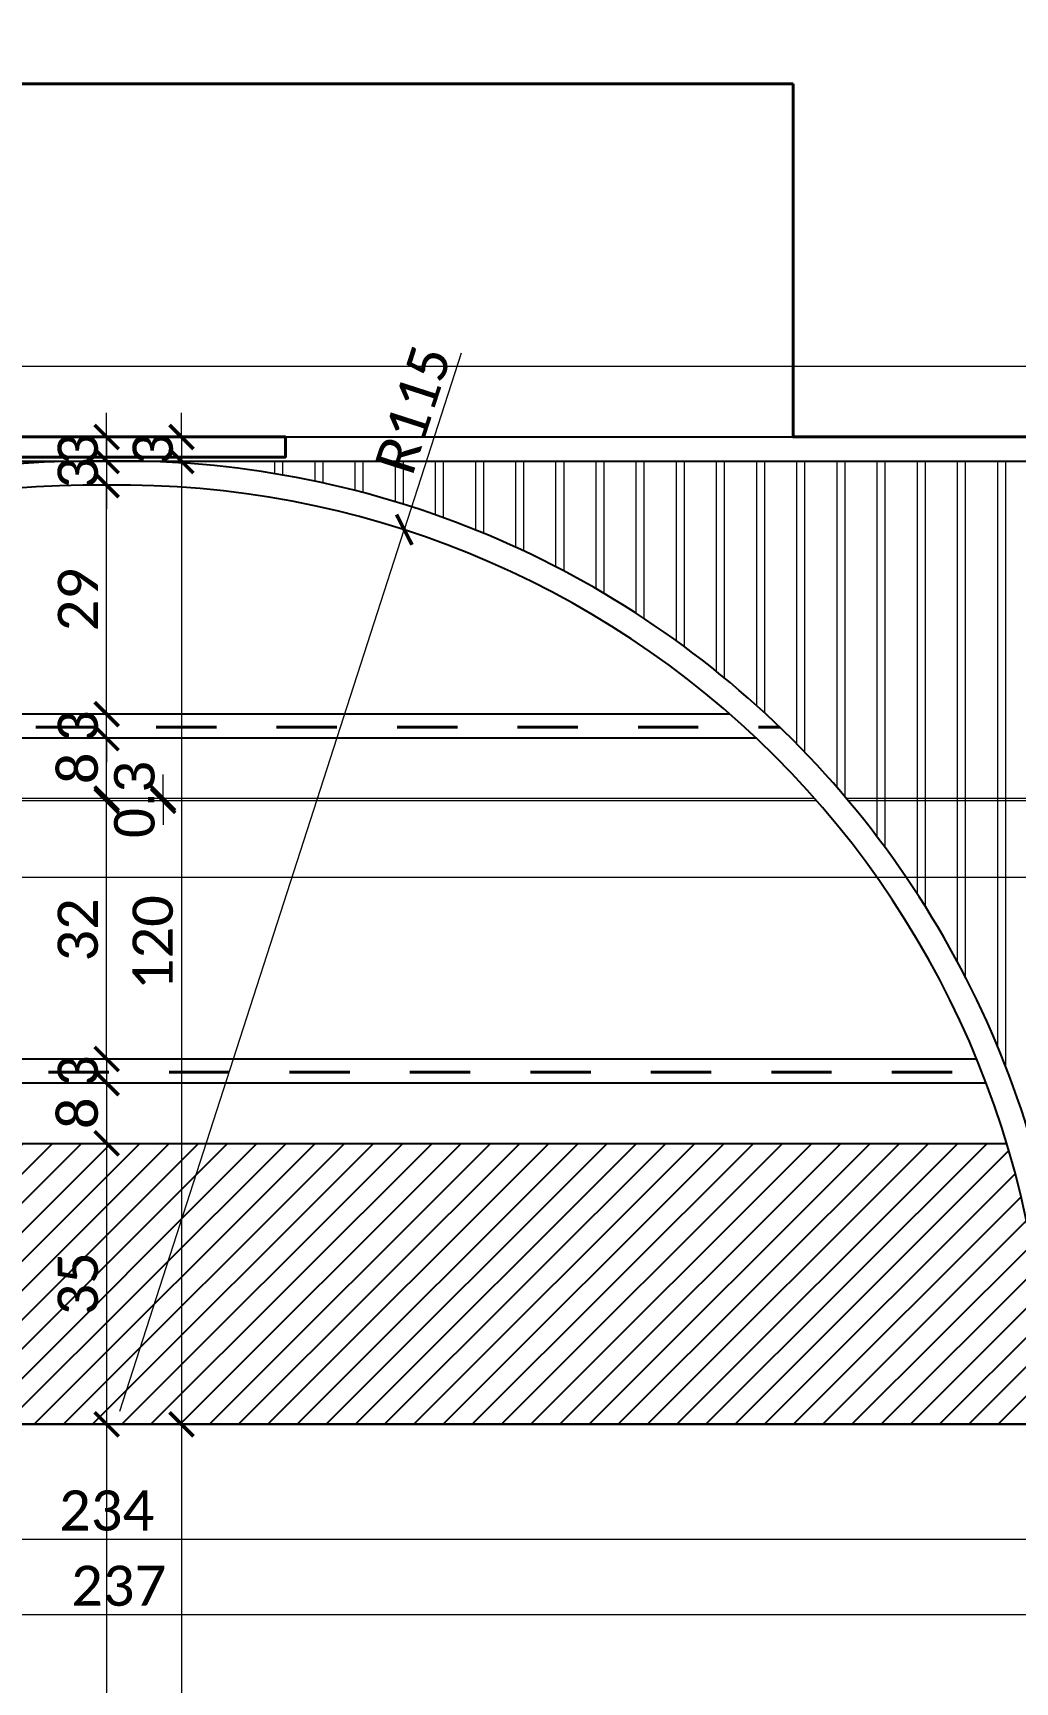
# Model space of a CAD drawing. Header units: centimetres. Extents: x -26724 to 60145, y -23645 to 6771.
# Drawn here: x -2657.8 to -2535.5, y 559.2 to 764.6 of the extents above; entities that cross this region are included whole.
import ezdxf

# ---------------------------------------------------------------- set-up
doc = ezdxf.new("R2010")
doc.units = ezdxf.units.CM
doc.linetypes.add('DALEKOVOD_VN', pattern=[5, 2.5, -2.5])
for name, color, linetype, lineweight in [('2.IZGLED', 7, 'Continuous', 13), ('4.KOTE', 88, 'Continuous', 15), ('zid', 7, 'Continuous', 40)]:
    doc.layers.add(name, color=color, linetype=linetype, lineweight=lineweight)
doc.layers.add('3.IZGLED 2', color=7, linetype='Continuous', lineweight=9, true_color=0x4a4a4a)
doc.styles.get("Standard").update_dxf_attribs({"font": 'calibri.ttf'})
doc.dimstyles.new('ja 1 30 izgledi zidova', dxfattribs={"dimtxt": 5, "dimasz": 3, "dimexe": 5, "dimexo": 5, "dimgap": 1, "dimtad": 1, "dimdec": 0, "dimtxsty": 'Standard', "dimblk": 'ARCHTICK', "dimcen": 2.5, "dimclrd": 256, "dimclrt": 7, "dimadec": 0, "dimazin": 0, "dimtfac": 1, "dimtdec": 0, "dimtix": 1, "dimtmove": 1, "dimatfit": 3, "dimldrblk": 'ARCHTICK', "dimfxl": 5, "dimfxlon": 1, "dimlwd": 0, "dimlwe": 9, "dimarcsym": 0})
doc.dimstyles.new('ja 1 50', dxfattribs={"dimtxt": 10, "dimasz": 5, "dimexe": 5, "dimexo": 5, "dimgap": 1, "dimtad": 1, "dimdec": 0, "dimtxsty": 'Standard', "dimblk": 'ARCHTICK', "dimcen": 2.5, "dimclrd": 256, "dimclrt": 7, "dimadec": 0, "dimazin": 0, "dimtfac": 1, "dimtdec": 0, "dimtix": 1, "dimtmove": 1, "dimatfit": 3, "dimldrblk": 'ARCHTICK', "dimfxl": 10, "dimfxlon": 1, "dimlwd": 0, "dimlwe": 9, "dimarcsym": 0})

# ---------------------------------------------------------------- blocks, each defined once
blk = doc.blocks.new('_ArchTick')
at = {"color": 0, "linetype": 'ByBlock', "const_width": 0.15}
blk.add_lwpolyline([(-0.5, -0.5), (0.5, 0.5)], dxfattribs=at)
blk = doc.blocks.new('*D475')
at = {"layer": '4.KOTE', "color": 0, "lineweight": 9, "transparency": 16777216}
for p, q in [((-2765.65, 718.13), (-2765.65, 728.13)), ((-2202.65, 718.13), (-2202.65, 728.13))]:
    blk.add_line(p, q, dxfattribs=at)
at = {"layer": '4.KOTE', "lineweight": 0, "transparency": 16777216}
blk.add_line((-2765.65, 723.13), (-2202.65, 723.13), dxfattribs=at)
at = {"layer": 'Defpoints', "color": 0, "transparency": 16777216}
for p in [(-2202.65, 723.13), (-2765.65, 711.29), (-2202.65, 711.29)]:
    blk.add_point(p, dxfattribs=at)
at = {"layer": '4.KOTE', "lineweight": 0, "transparency": 16777216, "xscale": 3, "yscale": 3, "zscale": 3, "rotation": 180}
blk.add_blockref('_ArchTick', (-2765.65, 723.13), dxfattribs=at)
at = {"layer": '4.KOTE', "lineweight": 0, "transparency": 16777216, "xscale": 3, "yscale": 3, "zscale": 3}
blk.add_blockref('_ArchTick', (-2202.65, 723.13), dxfattribs=at)
at = {"layer": '4.KOTE', "color": 7, "transparency": 16777216, "insert": (-2484.15, 726.69), "char_height": 5, "attachment_point": 5}
blk.add_mtext('563', dxfattribs=at)
blk = doc.blocks.new('*D477')
at = {"layer": '4.KOTE', "lineweight": 0, "transparency": 16777216}
for p, q in [((-2648.65, 714.29), (-2648.65, 717.29)), ((-2648.65, 714.29), (-2648.65, 711.29)), ((-2648.65, 711.29), (-2648.65, 708.29))]:
    blk.add_line(p, q, dxfattribs=at)
at = {"layer": '4.KOTE', "color": 0, "lineweight": 9, "transparency": 16777216}
for p, q in [((-2644.25, 714.29), (-2653.65, 714.29)), ((-2643.65, 711.29), (-2653.65, 711.29))]:
    blk.add_line(p, q, dxfattribs=at)
at = {"layer": 'Defpoints', "color": 0, "transparency": 16777216}
for p in [(-2617.83, 714.29, -12.99), (-2648.65, 711.29), (-2616.74, 711.29)]:
    blk.add_point(p, dxfattribs=at)
at = {"layer": '4.KOTE', "lineweight": 0, "transparency": 16777216, "xscale": 3, "yscale": 3, "zscale": 3}
for p, rotation in [((-2648.65, 714.29), 270), ((-2648.65, 711.29), 90)]:
    blk.add_blockref('_ArchTick', p, dxfattribs=dict(at, rotation=rotation))
at = {"layer": '4.KOTE', "color": 7, "transparency": 16777216, "insert": (-2652.22, 712.79), "char_height": 5, "attachment_point": 5, "rotation": 90}
blk.add_mtext('3', dxfattribs=at)
blk = doc.blocks.new('*D478')
at = {"layer": '4.KOTE', "lineweight": 0, "transparency": 16777216}
for p, q in [((-2648.65, 711.29), (-2648.65, 714.29)), ((-2648.65, 711.29), (-2648.65, 708.29)), ((-2648.65, 708.29), (-2648.65, 705.29))]:
    blk.add_line(p, q, dxfattribs=at)
at = {"layer": '4.KOTE', "color": 0, "lineweight": 9, "transparency": 16777216}
for p, q in [((-2643.65, 711.29), (-2653.65, 711.29)), ((-2648.65, 708.29), (-2643.65, 708.29))]:
    blk.add_line(p, q, dxfattribs=at)
at = {"layer": 'Defpoints', "color": 0, "transparency": 16777216}
for p in [(-2616.74, 711.29), (-2648.7, 708.29), (-2648.65, 708.29)]:
    blk.add_point(p, dxfattribs=at)
at = {"layer": '4.KOTE', "lineweight": 0, "transparency": 16777216, "xscale": 3, "yscale": 3, "zscale": 3}
for p, rotation in [((-2648.65, 711.29), 270), ((-2648.65, 708.29), 90)]:
    blk.add_blockref('_ArchTick', p, dxfattribs=dict(at, rotation=rotation))
at = {"layer": '4.KOTE', "color": 7, "transparency": 16777216, "insert": (-2652.22, 709.79), "char_height": 5, "attachment_point": 5, "rotation": 90}
blk.add_mtext('3', dxfattribs=at)
blk = doc.blocks.new('*D479')
at = {"layer": '4.KOTE', "lineweight": 0, "transparency": 16777216}
for p, q in [((-2648.65, 636.79), (-2648.65, 639.79)), ((-2648.65, 636.79), (-2648.65, 633.79)), ((-2648.65, 633.79), (-2648.65, 630.79))]:
    blk.add_line(p, q, dxfattribs=at)
at = {"layer": '4.KOTE', "color": 0, "lineweight": 9, "transparency": 16777216}
for p, q in [((-2648.65, 636.79), (-2653.65, 636.79)), ((-2648.65, 633.79), (-2653.65, 633.79))]:
    blk.add_line(p, q, dxfattribs=at)
at = {"layer": 'Defpoints', "color": 0, "transparency": 16777216}
for p in [(-2646.98, 636.79), (-2648.65, 633.79), (-2646.85, 633.79)]:
    blk.add_point(p, dxfattribs=at)
at = {"layer": '4.KOTE', "lineweight": 0, "transparency": 16777216, "xscale": 3, "yscale": 3, "zscale": 3}
for p, rotation in [((-2648.65, 636.79), 270), ((-2648.65, 633.79), 90)]:
    blk.add_blockref('_ArchTick', p, dxfattribs=dict(at, rotation=rotation))
at = {"layer": '4.KOTE', "color": 7, "transparency": 16777216, "insert": (-2652.22, 635.29), "char_height": 5, "attachment_point": 5, "rotation": 90}
blk.add_mtext('3', dxfattribs=at)
blk = doc.blocks.new('*D480')
at = {"layer": '4.KOTE', "color": 0, "lineweight": 9, "transparency": 16777216}
for p, q in [((-2648.65, 633.79), (-2653.65, 633.79)), ((-2648.65, 626.29), (-2643.65, 626.29))]:
    blk.add_line(p, q, dxfattribs=at)
at = {"layer": '4.KOTE', "lineweight": 0, "transparency": 16777216}
blk.add_line((-2648.65, 633.79), (-2648.65, 626.29), dxfattribs=at)
at = {"layer": 'Defpoints', "color": 0, "transparency": 16777216}
for p in [(-2646.85, 633.79), (-2648.65, 626.29), (-2648.65, 626.29)]:
    blk.add_point(p, dxfattribs=at)
at = {"layer": '4.KOTE', "lineweight": 0, "transparency": 16777216, "xscale": 3, "yscale": 3, "zscale": 3}
for p, rotation in [((-2648.65, 633.79), 90), ((-2648.65, 626.29), 270)]:
    blk.add_blockref('_ArchTick', p, dxfattribs=dict(at, rotation=rotation))
at = {"layer": '4.KOTE', "color": 7, "transparency": 16777216, "insert": (-2652.22, 630.04), "char_height": 5, "attachment_point": 5, "rotation": 90}
blk.add_mtext('8', dxfattribs=at)
blk = doc.blocks.new('*D481')
at = {"layer": '4.KOTE', "color": 0, "lineweight": 9, "transparency": 16777216}
for p, q in [((-2643.65, 626.29), (-2653.65, 626.29)), ((-2643.65, 591.29), (-2653.65, 591.29))]:
    blk.add_line(p, q, dxfattribs=at)
at = {"layer": '4.KOTE', "lineweight": 0, "transparency": 16777216}
blk.add_line((-2648.65, 626.29), (-2648.65, 591.29), dxfattribs=at)
at = {"layer": 'Defpoints', "color": 0, "transparency": 16777216}
for p in [(-2628.11, 626.29), (-2648.65, 591.29), (-2628.11, 591.29)]:
    blk.add_point(p, dxfattribs=at)
at = {"layer": '4.KOTE', "lineweight": 0, "transparency": 16777216, "xscale": 3, "yscale": 3, "zscale": 3}
for p, rotation in [((-2648.65, 626.29), 90), ((-2648.65, 591.29), 270)]:
    blk.add_blockref('_ArchTick', p, dxfattribs=dict(at, rotation=rotation))
at = {"layer": '4.KOTE', "color": 7, "transparency": 16777216, "insert": (-2652.22, 608.79), "char_height": 5, "attachment_point": 5, "rotation": 90}
blk.add_mtext('35', dxfattribs=at)
blk = doc.blocks.new('*D482')
at = {"layer": '4.KOTE', "color": 0, "lineweight": 9, "transparency": 16777216}
for p, q in [((-2643.65, 591.29), (-2653.65, 591.29)), ((-2648.65, 496.29), (-2653.65, 496.29))]:
    blk.add_line(p, q, dxfattribs=at)
at = {"layer": '4.KOTE', "lineweight": 0, "transparency": 16777216}
blk.add_line((-2648.65, 591.29), (-2648.65, 496.29), dxfattribs=at)
at = {"layer": 'Defpoints', "color": 0, "transparency": 16777216}
for p in [(-2628.11, 591.29), (-2648.65, 496.29), (-2648.65, 496.29)]:
    blk.add_point(p, dxfattribs=at)
at = {"layer": '4.KOTE', "lineweight": 0, "transparency": 16777216, "xscale": 3, "yscale": 3, "zscale": 3}
for p, rotation in [((-2648.65, 591.29), 90), ((-2648.65, 496.29), 270)]:
    blk.add_blockref('_ArchTick', p, dxfattribs=dict(at, rotation=rotation))
at = {"layer": '4.KOTE', "color": 7, "transparency": 16777216, "insert": (-2652.22, 543.79), "char_height": 5, "attachment_point": 5, "rotation": 90}
blk.add_mtext('95', dxfattribs=at)
blk = doc.blocks.new('*D488')
at = {"layer": '4.KOTE', "lineweight": 0, "transparency": 16777216}
for p, q in [((-2639.33, 714.29), (-2639.33, 717.29)), ((-2639.33, 714.29), (-2639.33, 711.29)), ((-2639.33, 711.29), (-2639.33, 708.29))]:
    blk.add_line(p, q, dxfattribs=at)
at = {"layer": '4.KOTE', "color": 0, "lineweight": 9, "transparency": 16777216}
for p, q in [((-2635.67, 714.29), (-2644.33, 714.29)), ((-2634.33, 711.29), (-2644.33, 711.29))]:
    blk.add_line(p, q, dxfattribs=at)
at = {"layer": 'Defpoints', "color": 0, "transparency": 16777216}
for p in [(-2621.77, 714.29, -13.07), (-2639.33, 711.29), (-2621.74, 711.29)]:
    blk.add_point(p, dxfattribs=at)
at = {"layer": '4.KOTE', "lineweight": 0, "transparency": 16777216, "xscale": 3, "yscale": 3, "zscale": 3}
for p, rotation in [((-2639.33, 714.29), 270), ((-2639.33, 711.29), 90)]:
    blk.add_blockref('_ArchTick', p, dxfattribs=dict(at, rotation=rotation))
at = {"layer": '4.KOTE', "color": 7, "transparency": 16777216, "insert": (-2642.89, 712.79), "char_height": 5, "attachment_point": 5, "rotation": 90}
blk.add_mtext('3', dxfattribs=at)
blk = doc.blocks.new('*D489')
at = {"layer": '4.KOTE', "color": 0, "lineweight": 9, "transparency": 16777216}
for p, q in [((-2634.33, 711.29), (-2644.33, 711.29)), ((-2639.33, 591.29), (-2644.33, 591.29))]:
    blk.add_line(p, q, dxfattribs=at)
at = {"layer": '4.KOTE', "lineweight": 0, "transparency": 16777216}
blk.add_line((-2639.33, 711.29), (-2639.33, 591.29), dxfattribs=at)
at = {"layer": 'Defpoints', "color": 0, "transparency": 16777216}
for p in [(-2621.74, 711.29), (-2639.33, 591.29), (-2636.9, 591.29)]:
    blk.add_point(p, dxfattribs=at)
at = {"layer": '4.KOTE', "lineweight": 0, "transparency": 16777216, "xscale": 3, "yscale": 3, "zscale": 3}
for p, rotation in [((-2639.33, 711.29), 90), ((-2639.33, 591.29), 270)]:
    blk.add_blockref('_ArchTick', p, dxfattribs=dict(at, rotation=rotation))
at = {"layer": '4.KOTE', "color": 7, "transparency": 16777216, "insert": (-2642.89, 651.29), "char_height": 5, "attachment_point": 5, "rotation": 90}
blk.add_mtext('120', dxfattribs=at)
blk = doc.blocks.new('*D490')
at = {"layer": '4.KOTE', "color": 0, "lineweight": 9, "transparency": 16777216}
for p, q in [((-2639.33, 591.29), (-2644.33, 591.29)), ((-2635.76, 496.29), (-2644.33, 496.29))]:
    blk.add_line(p, q, dxfattribs=at)
at = {"layer": '4.KOTE', "lineweight": 0, "transparency": 16777216}
blk.add_line((-2639.33, 591.29), (-2639.33, 496.29), dxfattribs=at)
at = {"layer": 'Defpoints', "color": 0, "transparency": 16777216}
for p in [(-2636.9, 591.29), (-2639.33, 496.29), (-2630.76, 496.29)]:
    blk.add_point(p, dxfattribs=at)
at = {"layer": '4.KOTE', "lineweight": 0, "transparency": 16777216, "xscale": 3, "yscale": 3, "zscale": 3}
for p, rotation in [((-2639.33, 591.29), 90), ((-2639.33, 496.29), 270)]:
    blk.add_blockref('_ArchTick', p, dxfattribs=dict(at, rotation=rotation))
at = {"layer": '4.KOTE', "color": 7, "transparency": 16777216, "insert": (-2642.89, 543.79), "char_height": 5, "attachment_point": 5, "rotation": 90}
blk.add_mtext('95', dxfattribs=at)
blk = doc.blocks.new('*D499')
at = {"layer": '4.KOTE', "lineweight": 0, "transparency": 16777216}
for p in [(-2604.49, 724.75), (-2647, 592.94)]:
    blk.add_line(p, (-2611.59, 702.74), dxfattribs=at)
at = {"layer": 'Defpoints', "color": 0, "transparency": 16777216}
for p in [(-2611.59, 702.74), (-2647, 592.94)]:
    blk.add_point(p, dxfattribs=at)
at = {"layer": '4.KOTE', "lineweight": 0, "transparency": 16777216, "xscale": 3, "yscale": 3, "zscale": 3, "rotation": 252.1238877579914}
blk.add_blockref('_ArchTick', (-2611.59, 702.74), dxfattribs=at)
at = {"layer": '4.KOTE', "color": 7, "transparency": 16777216, "insert": (-2610.49, 717.68), "char_height": 5, "attachment_point": 5, "rotation": 72.1239}
blk.add_mtext('R115', dxfattribs=at)
blk = doc.blocks.new('*D518')
at = {"layer": '4.KOTE', "color": 0, "lineweight": 9, "transparency": 16777216}
for p, q in [((-2765.65, 661.29), (-2765.65, 654.44)), ((-2199.65, 661.29), (-2199.65, 654.44))]:
    blk.add_line(p, q, dxfattribs=at)
at = {"layer": '4.KOTE', "lineweight": 0, "transparency": 16777216}
blk.add_line((-2765.65, 659.44), (-2199.65, 659.44), dxfattribs=at)
at = {"layer": 'Defpoints', "color": 0, "transparency": 16777216}
for p in [(-2765.65, 666.29), (-2199.65, 666.29), (-2199.65, 659.44)]:
    blk.add_point(p, dxfattribs=at)
at = {"layer": '4.KOTE', "lineweight": 0, "transparency": 16777216, "xscale": 3, "yscale": 3, "zscale": 3, "rotation": 180}
blk.add_blockref('_ArchTick', (-2765.65, 659.44), dxfattribs=at)
at = {"layer": '4.KOTE', "lineweight": 0, "transparency": 16777216, "xscale": 3, "yscale": 3, "zscale": 3}
blk.add_blockref('_ArchTick', (-2199.65, 659.44), dxfattribs=at)
at = {"layer": '4.KOTE', "color": 7, "transparency": 16777216, "insert": (-2482.65, 663), "char_height": 5, "attachment_point": 5}
blk.add_mtext('566', dxfattribs=at)
blk = doc.blocks.new('*D554')
at = {"layer": '4.KOTE', "color": 0, "lineweight": 9, "transparency": 16777216}
for p, q in [((-2531.65, 581.97), (-2531.65, 571.97)), ((-2765.65, 576.97), (-2765.65, 571.97))]:
    blk.add_line(p, q, dxfattribs=at)
at = {"layer": '4.KOTE', "lineweight": 0, "transparency": 16777216}
blk.add_line((-2765.65, 576.97), (-2531.65, 576.97), dxfattribs=at)
at = {"layer": 'Defpoints', "color": 0, "transparency": 16777216}
for p in [(-2531.65, 591.33), (-2765.65, 580.13), (-2531.65, 576.97)]:
    blk.add_point(p, dxfattribs=at)
at = {"layer": '4.KOTE', "lineweight": 0, "transparency": 16777216, "xscale": 3, "yscale": 3, "zscale": 3, "rotation": 180}
blk.add_blockref('_ArchTick', (-2765.65, 576.97), dxfattribs=at)
at = {"layer": '4.KOTE', "lineweight": 0, "transparency": 16777216, "xscale": 3, "yscale": 3, "zscale": 3}
blk.add_blockref('_ArchTick', (-2531.65, 576.97), dxfattribs=at)
at = {"layer": '4.KOTE', "color": 7, "transparency": 16777216, "insert": (-2648.65, 580.53), "char_height": 5, "attachment_point": 5}
blk.add_mtext('234', dxfattribs=at)
blk = doc.blocks.new('*D562')
at = {"layer": '4.KOTE', "color": 0, "lineweight": 9, "transparency": 16777216}
for p, q in [((-2765.65, 572.59), (-2765.65, 562.59)), ((-2528.65, 572.59), (-2528.65, 562.59))]:
    blk.add_line(p, q, dxfattribs=at)
at = {"layer": '4.KOTE', "lineweight": 0, "transparency": 16777216}
blk.add_line((-2765.65, 567.59), (-2528.65, 567.59), dxfattribs=at)
at = {"layer": 'Defpoints', "color": 0, "transparency": 16777216}
for p in [(-2765.65, 591.29), (-2528.65, 591.29), (-2528.65, 567.59)]:
    blk.add_point(p, dxfattribs=at)
at = {"layer": '4.KOTE', "lineweight": 0, "transparency": 16777216, "xscale": 3, "yscale": 3, "zscale": 3, "rotation": 180}
blk.add_blockref('_ArchTick', (-2765.65, 567.59), dxfattribs=at)
at = {"layer": '4.KOTE', "lineweight": 0, "transparency": 16777216, "xscale": 3, "yscale": 3, "zscale": 3}
blk.add_blockref('_ArchTick', (-2528.65, 567.59), dxfattribs=at)
at = {"layer": '4.KOTE', "color": 7, "transparency": 16777216, "insert": (-2647.15, 571.15), "char_height": 5, "attachment_point": 5}
blk.add_mtext('237', dxfattribs=at)
blk = doc.blocks.new('*D587')
at = {"layer": '4.KOTE', "color": 0, "lineweight": 9, "transparency": 16777216}
for p, q in [((-2643.65, 668.96), (-2653.65, 668.96)), ((-2643.65, 636.79), (-2653.65, 636.79))]:
    blk.add_line(p, q, dxfattribs=at)
at = {"layer": '4.KOTE', "lineweight": 0, "transparency": 16777216}
blk.add_line((-2648.65, 636.79), (-2648.65, 668.96), dxfattribs=at)
at = {"layer": 'Defpoints', "color": 0, "transparency": 16777216}
for p in [(-2648.65, 668.96), (-2624.79, 668.96), (-2625.91, 636.79)]:
    blk.add_point(p, dxfattribs=at)
at = {"layer": '4.KOTE', "lineweight": 0, "transparency": 16777216, "xscale": 3, "yscale": 3, "zscale": 3}
for p, rotation in [((-2648.65, 668.96), 90), ((-2648.65, 636.79), 270)]:
    blk.add_blockref('_ArchTick', p, dxfattribs=dict(at, rotation=rotation))
at = {"layer": '4.KOTE', "color": 7, "transparency": 16777216, "insert": (-2652.22, 652.88), "char_height": 5, "attachment_point": 5, "rotation": 90}
blk.add_mtext('32', dxfattribs=at)
blk = doc.blocks.new('*D588')
at = {"layer": '4.KOTE', "lineweight": 0, "transparency": 16777216}
for p, q in [((-2641.62, 669.26), (-2641.62, 672.26)), ((-2641.62, 668.96), (-2641.62, 669.26)), ((-2641.62, 668.96), (-2641.62, 665.96))]:
    blk.add_line(p, q, dxfattribs=at)
at = {"layer": '4.KOTE', "color": 0, "lineweight": 9, "transparency": 16777216}
for p, q in [((-2641.62, 669.26), (-2646.62, 669.26)), ((-2636.62, 668.96), (-2646.62, 668.96))]:
    blk.add_line(p, q, dxfattribs=at)
at = {"layer": 'Defpoints', "color": 0, "transparency": 16777216}
for p in [(-2641.62, 669.26), (-2641.62, 669.26), (-2617.75, 668.96)]:
    blk.add_point(p, dxfattribs=at)
at = {"layer": '4.KOTE', "lineweight": 0, "transparency": 16777216, "xscale": 3, "yscale": 3, "zscale": 3}
for p, rotation in [((-2641.62, 669.26), 270), ((-2641.62, 668.96), 90)]:
    blk.add_blockref('_ArchTick', p, dxfattribs=dict(at, rotation=rotation))
at = {"layer": '4.KOTE', "color": 7, "transparency": 16777216, "insert": (-2645.17, 669.11), "char_height": 5, "attachment_point": 5, "rotation": 90}
blk.add_mtext('{\\fArial|b0|i0|c238|p34;0.3}', dxfattribs=at)
blk = doc.blocks.new('*D589')
at = {"layer": '4.KOTE', "color": 0, "lineweight": 9, "transparency": 16777216}
for p, q in [((-2648.65, 676.76), (-2653.65, 676.76)), ((-2648.65, 669.26), (-2653.65, 669.26))]:
    blk.add_line(p, q, dxfattribs=at)
at = {"layer": '4.KOTE', "lineweight": 0, "transparency": 16777216}
blk.add_line((-2648.65, 669.26), (-2648.65, 676.76), dxfattribs=at)
at = {"layer": 'Defpoints', "color": 0, "transparency": 16777216}
for p in [(-2648.65, 676.76), (-2647.29, 676.76), (-2648.65, 669.26)]:
    blk.add_point(p, dxfattribs=at)
at = {"layer": '4.KOTE', "lineweight": 0, "transparency": 16777216, "xscale": 3, "yscale": 3, "zscale": 3}
for p, rotation in [((-2648.65, 676.76), 90), ((-2648.65, 669.26), 270)]:
    blk.add_blockref('_ArchTick', p, dxfattribs=dict(at, rotation=rotation))
at = {"layer": '4.KOTE', "color": 7, "transparency": 16777216, "insert": (-2652.22, 673.01), "char_height": 5, "attachment_point": 5, "rotation": 90}
blk.add_mtext('8', dxfattribs=at)
blk = doc.blocks.new('*D590')
at = {"layer": '4.KOTE', "lineweight": 0, "transparency": 16777216}
for p, q in [((-2648.65, 679.76), (-2648.65, 682.76)), ((-2648.65, 676.76), (-2648.65, 679.76)), ((-2648.65, 676.76), (-2648.65, 673.76))]:
    blk.add_line(p, q, dxfattribs=at)
at = {"layer": '4.KOTE', "color": 0, "lineweight": 9, "transparency": 16777216}
for p, q in [((-2648.65, 679.76), (-2653.65, 679.76)), ((-2648.65, 676.76), (-2653.65, 676.76))]:
    blk.add_line(p, q, dxfattribs=at)
at = {"layer": 'Defpoints', "color": 0, "transparency": 16777216}
for p in [(-2648.65, 679.76), (-2647.19, 679.76), (-2647.29, 676.76)]:
    blk.add_point(p, dxfattribs=at)
at = {"layer": '4.KOTE', "lineweight": 0, "transparency": 16777216, "xscale": 3, "yscale": 3, "zscale": 3}
for p, rotation in [((-2648.65, 679.76), 270), ((-2648.65, 676.76), 90)]:
    blk.add_blockref('_ArchTick', p, dxfattribs=dict(at, rotation=rotation))
at = {"layer": '4.KOTE', "color": 7, "transparency": 16777216, "insert": (-2652.22, 678.26), "char_height": 5, "attachment_point": 5, "rotation": 90}
blk.add_mtext('3', dxfattribs=at)
blk = doc.blocks.new('*D591')
at = {"layer": '4.KOTE', "color": 0, "lineweight": 9, "transparency": 16777216}
for p, q in [((-2648.65, 708.29), (-2643.65, 708.29)), ((-2648.65, 679.76), (-2653.65, 679.76))]:
    blk.add_line(p, q, dxfattribs=at)
at = {"layer": '4.KOTE', "lineweight": 0, "transparency": 16777216}
blk.add_line((-2648.65, 679.76), (-2648.65, 708.29), dxfattribs=at)
at = {"layer": 'Defpoints', "color": 0, "transparency": 16777216}
for p in [(-2648.7, 708.29), (-2648.65, 708.29), (-2647.19, 679.76)]:
    blk.add_point(p, dxfattribs=at)
at = {"layer": '4.KOTE', "lineweight": 0, "transparency": 16777216, "xscale": 3, "yscale": 3, "zscale": 3}
for p, rotation in [((-2648.65, 708.29), 90), ((-2648.65, 679.76), 270)]:
    blk.add_blockref('_ArchTick', p, dxfattribs=dict(at, rotation=rotation))
at = {"layer": '4.KOTE', "color": 7, "transparency": 16777216, "insert": (-2652.22, 694.03), "char_height": 5, "attachment_point": 5, "rotation": 90}
blk.add_mtext('29', dxfattribs=at)
blk = doc.blocks.new('*D1820')
at = {"layer": '4.KOTE', "color": 0, "lineweight": 9, "transparency": 16777216}
for p, q in [((-12416.28, 713.89), (-12431.28, 713.89)), ((-12416.28, 573.89), (-12431.28, 573.89))]:
    blk.add_line(p, q, dxfattribs=at)
at = {"layer": '4.KOTE', "lineweight": 0, "transparency": 16777216}
blk.add_line((-12426.28, 713.89), (-12426.28, 573.89), dxfattribs=at)
at = {"layer": 'Defpoints', "color": 0, "transparency": 16777216}
for p in [(-12402.55, 713.89), (-12426.28, 573.89), (0, 573.89, 13.5)]:
    blk.add_point(p, dxfattribs=at)
at = {"layer": '4.KOTE', "lineweight": 0, "transparency": 16777216, "xscale": 5, "yscale": 5, "zscale": 5}
for p, rotation in [((-12426.28, 713.89), 90), ((-12426.28, 573.89), 270)]:
    blk.add_blockref('_ArchTick', p, dxfattribs=dict(at, rotation=rotation))
at = {"layer": '4.KOTE', "color": 7, "transparency": 16777216, "insert": (-12432.4, 643.89), "char_height": 10, "attachment_point": 5, "rotation": 90}
blk.add_mtext('140', dxfattribs=at)
blk = doc.blocks.new('*D2096')
at = {"layer": '4.KOTE', "color": 0, "lineweight": 9, "transparency": 16777216}
for p, q in [((-19851.49, 761.85), (-19866.49, 761.85)), ((-19854.88, 611.85), (-19866.49, 611.85))]:
    blk.add_line(p, q, dxfattribs=at)
at = {"layer": '4.KOTE', "lineweight": 0, "transparency": 16777216}
blk.add_line((-19861.49, 761.85), (-19861.49, 611.85), dxfattribs=at)
at = {"layer": 'Defpoints', "color": 0, "transparency": 16777216}
for p in [(0, 761.85, 13.5), (-19861.49, 611.85), (-19849.98, 611.85, 13.5)]:
    blk.add_point(p, dxfattribs=at)
at = {"layer": '4.KOTE', "lineweight": 0, "transparency": 16777216, "xscale": 5, "yscale": 5, "zscale": 5}
for p, rotation in [((-19861.49, 761.85), 90), ((-19861.49, 611.85), 270)]:
    blk.add_blockref('_ArchTick', p, dxfattribs=dict(at, rotation=rotation))
at = {"layer": '4.KOTE', "color": 7, "transparency": 16777216, "insert": (-19867.61, 686.85), "char_height": 10, "attachment_point": 5, "rotation": 90}
blk.add_mtext('150', dxfattribs=at)

msp = doc.modelspace()

# ---------------------------------------------------------------- hatches: boundary and pattern name
at = {"true_color": 0x636466}
h = msp.add_hatch(dxfattribs=at)
h.set_pattern_fill('ANSI31', color=251, scale=0.81)
h.set_pattern_definition([(45, (-9212.147, -380.3798), (-1.8185019, 1.8185019), [])])
h.paths.add_polyline_path([(-2536.57, 626.33), (-2760.74, 626.33, 0.077048), (-2765.65, 591.33), (-2531.65, 591.33, 0.077048)])

# ---------------------------------------------------------------- linework, layer by layer
for p, q in [((-3022.25, 714.29, -20.37), (-2122.65, 714.29, -3.96)), ((-2845.65, 711.29, -17.15), (-2122.65, 711.29, -3.96)), ((-2760.74, 626.29), (-2536.57, 626.29)), ((-2765.65, 591.29), (-2202.65, 591.29)), ((-2528.65, 591.29), (-2765.65, 591.29))]:
    msp.add_line(p, q)
at = {"color": 253, "true_color": 0x9898cc}
for p, q in [((-2571.04, 679.76), (-2726.27, 679.76)), ((-2567.74, 676.76), (-2729.57, 676.76)), ((-2540.3, 636.79), (-2757.01, 636.79)), ((-2539.12, 633.79), (-2758.19, 633.79))]:
    msp.add_line(p, q, dxfattribs=at)
for centre, radius, start, end in [((-2650.31, 592.94), 118.36, 89.2005, 167.0475), ((-2647, 592.94), 118.36, 359.2005, 90.7995), ((-2650.31, 592.94), 115.36, 89.2005, 180.7995), ((-2647, 592.94), 115.36, 359.2005, 90.7995)]:
    msp.add_arc(centre, radius, start, end)
at = {"layer": '2.IZGLED'}
for p, q in [((-2560.49, 669.26), (-2765.65, 669.26)), ((-2560.23, 668.96), (-2765.65, 668.96)), ((-2411.78, 669.26), (-2556.53, 669.26)), ((-2412.03, 668.96), (-2556.28, 668.96))]:
    msp.add_line(p, q, dxfattribs=at)
at = {"layer": '3.IZGLED 2'}
for p, q in [((-2627.74, 711.29), (-2627.74, 709.73)), ((-2626.74, 711.29), (-2626.74, 709.56)), ((-2622.74, 711.29), (-2622.74, 708.79)), ((-2621.74, 711.29), (-2621.74, 708.58)), ((-2617.74, 711.29), (-2617.74, 707.63)), ((-2616.74, 711.29), (-2616.74, 707.37)), ((-2612.74, 711.29), (-2612.74, 706.24)), ((-2611.74, 711.29), (-2611.74, 705.93)), ((-2607.74, 711.29), (-2607.74, 704.6)), ((-2606.74, 711.29), (-2606.74, 704.25)), ((-2602.74, 711.29), (-2602.74, 702.72)), ((-2601.74, 711.29), (-2601.74, 702.31)), ((-2597.74, 711.29), (-2597.74, 700.56)), ((-2596.74, 711.29), (-2596.74, 700.1)), ((-2592.74, 711.29), (-2592.74, 698.13)), ((-2591.74, 711.29), (-2591.74, 697.61)), ((-2587.74, 711.29), (-2587.74, 695.4)), ((-2586.74, 711.29), (-2586.74, 694.81)), ((-2582.74, 711.29), (-2582.74, 692.34)), ((-2581.74, 711.29), (-2581.74, 691.68)), ((-2577.74, 711.29), (-2577.74, 688.92)), ((-2576.74, 711.29), (-2576.74, 688.19)), ((-2572.74, 711.29), (-2572.74, 685.11)), ((-2571.74, 711.29), (-2571.74, 684.29)), ((-2567.74, 711.29), (-2567.74, 680.84)), ((-2566.74, 711.29), (-2566.74, 679.93)), ((-2562.74, 711.29), (-2562.74, 676.06)), ((-2561.74, 711.29), (-2561.74, 675.04)), ((-2557.74, 711.29), (-2557.74, 670.67)), ((-2556.74, 711.29), (-2556.74, 669.5)), ((-2552.74, 711.29), (-2552.74, 664.52)), ((-2551.74, 711.29), (-2551.74, 663.18)), ((-2547.74, 711.29), (-2547.74, 657.41)), ((-2546.74, 711.29), (-2546.74, 655.84)), ((-2542.74, 711.29), (-2542.74, 648.96)), ((-2541.74, 711.29), (-2541.74, 647.06)), ((-2537.74, 711.29), (-2537.74, 638.45)), ((-2536.74, 711.29), (-2536.74, 635.97))]:
    msp.add_line(p, q, dxfattribs=at)
at = {"layer": 'zid'}
msp.add_line((-2934.65, 758.29), (-2563.15, 758.29), dxfattribs=at)
at = {"layer": 'zid', "color": 1, "linetype": 'DALEKOVOD_VN', "ltscale": 3}
for p, q in [((-2732.48, 678.13), (-2564.83, 678.13)), ((-2760.88, 635.16), (-2536.43, 635.16))]:
    msp.add_line(p, q, dxfattribs=at)
at = {"layer": 'zid', "elevation": -27}
msp.add_lwpolyline([(-2563.15, 758.29), (-2563.15, 714.29), (-2533.15, 714.29), (-2533.15, 758.29)], dxfattribs=at)
at = {"layer": 'zid', "color": 30, "elevation": -13.5}
msp.add_lwpolyline([(-2736.4, 711.79), (-2626.4, 711.79), (-2626.4, 714.29), (-2736.4, 714.29)], close=True, dxfattribs=at)

# ---------------------------------------------------------------- dimensions: what is measured, and where the dimension line sits
at = {"layer": '4.KOTE'}
for base, p1, p2, dimstyle, picture, middle in [((-19861.49, 611.85), (0, 761.85, 13.5), (-19849.98, 611.85, 13.5), 'ja 1 50', '*D2096', (-19867.61, 686.85)), ((-2648.65, 711.29), (-2617.83, 714.29, -12.99), (-2616.74, 711.29), 'ja 1 30 izgledi zidova', '*D477', (-2652.22, 712.79)), ((-2639.33, 711.29), (-2621.77, 714.29, -13.07), (-2621.74, 711.29), 'ja 1 30 izgledi zidova', '*D488', (-2642.89, 712.79)), ((-12426.28, 573.89), (-12402.55, 713.89), (0, 573.89, 13.5), 'ja 1 50', '*D1820', (-12432.4, 643.89)), ((-2648.65, 708.29), (-2616.74, 711.29), (-2648.7, 708.29), 'ja 1 30 izgledi zidova', '*D478', (-2652.22, 709.79)), ((-2639.33, 591.29), (-2621.74, 711.29), (-2636.9, 591.29), 'ja 1 30 izgledi zidova', '*D489', (-2642.89, 651.29)), ((-2648.65, 708.29), (-2647.19, 679.76), (-2648.7, 708.29), 'ja 1 30 izgledi zidova', '*D591', (-2652.22, 694.03)), ((-2648.65, 679.76), (-2647.29, 676.76), (-2647.19, 679.76), 'ja 1 30 izgledi zidova', '*D590', (-2652.22, 678.26)), ((-2648.6547769, 676.7612603), (-2648.6547769, 669.2612601), (-2647.2910714, 676.7612603), 'ja 1 30 izgledi zidova', '*D589', (-2652.2163153, 673.0112602)), ((-2648.65, 668.96), (-2625.91, 636.79), (-2624.79, 668.96), 'ja 1 30 izgledi zidova', '*D587', (-2652.22, 652.88)), ((-2648.65, 633.79), (-2646.98, 636.79), (-2646.85, 633.79), 'ja 1 30 izgledi zidova', '*D479', (-2652.22, 635.29)), ((-2648.65477688, 626.29302981), (-2646.85451002, 633.79302981), (-2648.65477688, 626.29302981), 'ja 1 30 izgledi zidova', '*D480', (-2652.21631534, 630.04302981)), ((-2648.65, 591.29), (-2628.11, 626.29), (-2628.11, 591.29), 'ja 1 30 izgledi zidova', '*D481', (-2652.22, 608.79)), ((-2648.65, 496.29), (-2628.11, 591.29), (-2648.65, 496.29), 'ja 1 30 izgledi zidova', '*D482', (-2652.22, 543.79)), ((-2639.33, 496.29), (-2636.9, 591.29), (-2630.76, 496.29), 'ja 1 30 izgledi zidova', '*D490', (-2642.89, 543.79))]:
    dim = msp.add_linear_dim(base=base, p1=p1, p2=p2, angle=90, dimstyle=dimstyle, dxfattribs=at)
    dim.commit()
    dim.dimension.update_dxf_attribs({"geometry": picture, "text_midpoint": middle})
for base, p1, p2, picture, middle in [((-2202.65, 723.13), (-2765.65, 711.29), (-2202.65, 711.29), '*D475', (-2484.15, 726.69)), ((-2199.65, 659.44), (-2765.65, 666.29), (-2199.65, 666.29), '*D518', (-2482.65, 663)), ((-2531.65, 576.97), (-2765.65, 580.13), (-2531.65, 591.33), '*D554', (-2648.65, 580.53)), ((-2528.65, 567.59), (-2765.65, 591.29), (-2528.65, 591.29), '*D562', (-2647.15, 571.15))]:
    dim = msp.add_linear_dim(base=base, p1=p1, p2=p2, dimstyle='ja 1 30 izgledi zidova', dxfattribs=at)
    dim.commit()
    dim.dimension.update_dxf_attribs({"geometry": picture, "text_midpoint": middle})
dim = msp.add_radius_dim(center=(-2647, 592.94), mpoint=(-2611.59, 702.74), dimstyle='ja 1 30 izgledi zidova', dxfattribs=at)
dim.commit()
dim.dimension.update_dxf_attribs({"geometry": '*D499', "text_midpoint": (-2610.49, 717.68)})
dim = msp.add_linear_dim(base=(-2641.62, 669.26), p1=(-2617.75, 668.96), p2=(-2641.62, 669.26), angle=90, text='{\\fArial|b0|i0|c238|p34;0.3}', dimstyle='ja 1 30 izgledi zidova', dxfattribs=at)
dim.commit()
dim.dimension.update_dxf_attribs({"geometry": '*D588', "text_midpoint": (-2645.17, 669.11)})

doc.saveas('drawing.dxf')
